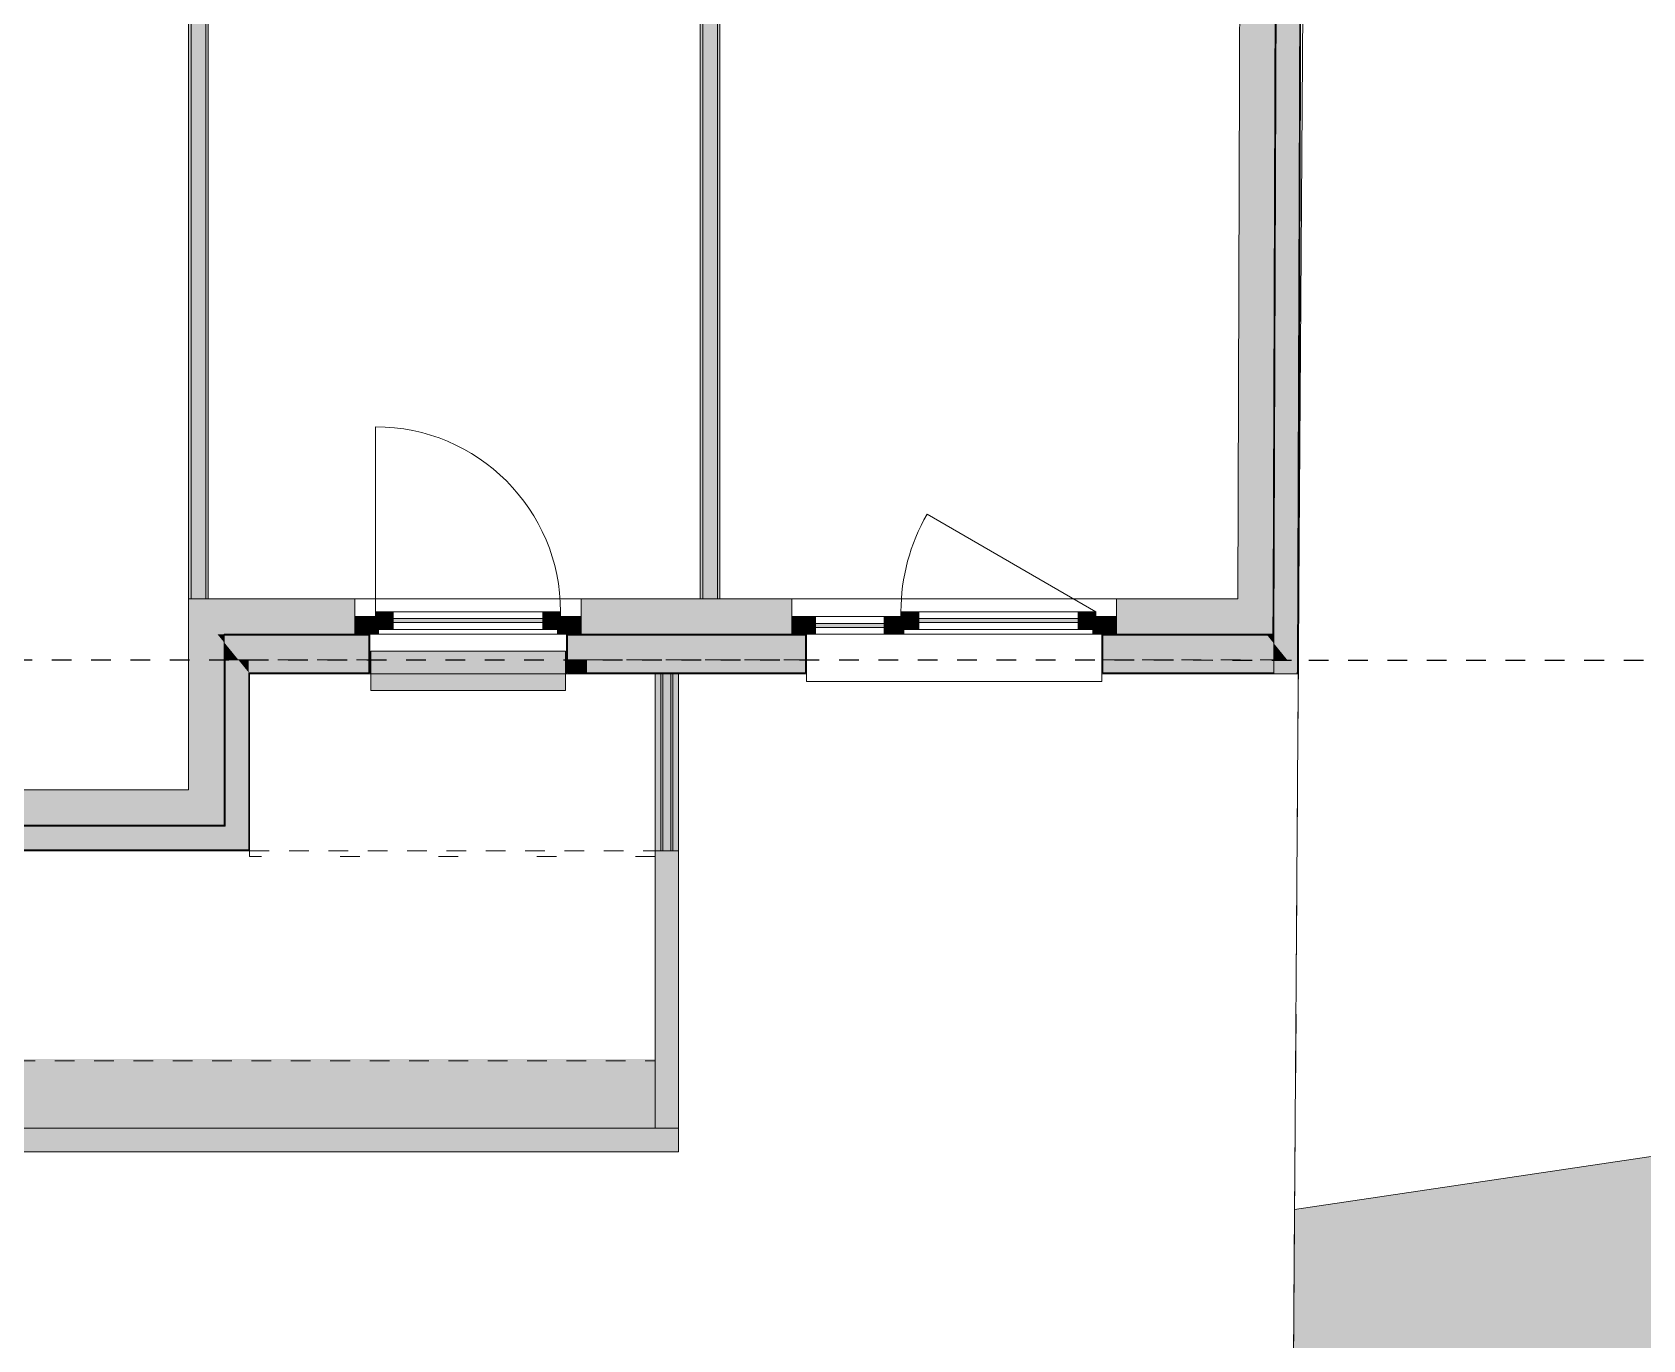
# Model space of a CAD drawing. Header units: metres. Extents: x -3 to 205, y -18 to 45.
# Drawn here: x 179.48 to 187.66, y 21.53 to 28.17 of the extents above; entities that cross this region are included whole.
import ezdxf

# ---------------------------------------------------------------- set-up
doc = ezdxf.new("R2010")
doc.units = ezdxf.units.M
doc.header["$MEASUREMENT"] = 0
doc.set_wipeout_variables(frame=1)
for name, pattern in [('Baufluchtlinie', [0.013, 0.008, -0.005]), ('Punkt 1_1', [0.075, 0.025, -0.05]), ('Strichlinie mittel', [0.003, 0.002, -0.001]), ('UNSICHTBAR', [0.4, 0, -0.4]), ('Wipeout_Contour', [1, 0, -1])]:
    doc.linetypes.add(name, pattern=pattern)
for name, color, linetype in [('110 Wand Aussen', 7, 'Continuous'), ('130 Wand Innen', 7, 'Continuous'), ('140 Brüstung', 7, 'Continuous'), ('725 Nachbarbebauung', 7, 'Continuous'), ('815 Raumbegrenzung', 7, 'Continuous'), ('905 VP Beschriftung Übersicht.Übersicht', 7, 'Continuous'), ('925 Vorentwurf Beschriftung', 7, 'Continuous'), ('Neubau_140 Geländer transparent', 7, 'Continuous'), ('Neubau_840 Baulinien', 7, 'Continuous')]:
    doc.layers.add(name, color=color, linetype=linetype)
doc.linetypes.add('Grenze Grundstück', pattern='A,0,[1,415_260415_PP_VA_1_4 1 St1.Shx,S=0.00031746,R=0,X=0,Y=0],-0.04,0', length=0.04)

# ---------------------------------------------------------------- blocks, each defined once
blk = doc.blocks.new('Wand_5_1', base_point=(182.7642, 22.4833))
at = {"color": 254, "linetype": 'Wipeout_Contour', "lineweight": 0, "ltscale": 552.571674}
blk.add_wipeout([(182.6442, 22.5733), (182.6742, 22.5733), (182.6442, 22.6033)], dxfattribs=at).dxf.layer = '140 Brüstung'
at = {"color": 254, "linetype": 'Wipeout_Contour', "lineweight": 0, "ltscale": 552.806889}
blk.add_wipeout([(182.7342, 22.5133), (182.7342, 22.4833), (182.7642, 22.4833)], dxfattribs=at).dxf.layer = '140 Brüstung'
at = {"color": 254, "linetype": 'Wipeout_Contour', "lineweight": 0, "ltscale": 552.76579}
blk.add_wipeout([(182.7242, 22.5233), (182.7242, 22.5133), (182.7342, 22.5133)], dxfattribs=at).dxf.layer = '140 Brüstung'
at = {"color": 254, "linetype": 'Wipeout_Contour', "lineweight": 0, "ltscale": 552.635118}
blk.add_wipeout([(182.6742, 22.5633), (182.6842, 22.5633), (182.6742, 22.5733)], dxfattribs=at).dxf.layer = '140 Brüstung'
at = {"color": 254, "linetype": 'Wipeout_Contour', "lineweight": 0, "ltscale": 552.683668}
blk.add_wipeout([(182.6842, 22.5233), (182.7242, 22.5233), (182.6842, 22.5633)], dxfattribs=at).dxf.layer = '140 Brüstung'
at = {"color": 254, "linetype": 'Wipeout_Contour', "lineweight": 0, "ltscale": 551.735421}
blk.add_wipeout([(182.6442, 22.6033), (182.6742, 22.5733), (182.6742, 22.6033)], dxfattribs=at).dxf.layer = '140 Brüstung'
at = {"color": 254, "linetype": 'Wipeout_Contour', "lineweight": 0, "ltscale": 551.970014}
blk.add_wipeout([(182.7342, 22.5133), (182.7642, 22.4833), (182.7642, 22.5133)], dxfattribs=at).dxf.layer = '140 Brüstung'
at = {"color": 254, "linetype": 'Wipeout_Contour', "lineweight": 0, "ltscale": 736.56836}
blk.add_wipeout([(182.6742, 22.6033), (182.6742, 24.0133), (182.6442, 24.0133), (182.6442, 22.6033)], dxfattribs=at).dxf.layer = '140 Brüstung'
at = {"color": 254, "linetype": 'Wipeout_Contour', "lineweight": 0, "ltscale": 736.903352}
blk.add_wipeout([(182.7642, 22.5133), (182.7642, 24.0133), (182.7342, 24.0133), (182.7342, 22.5133)], dxfattribs=at).dxf.layer = '140 Brüstung'
at = {"color": 254, "linetype": 'Wipeout_Contour', "lineweight": 0, "ltscale": 551.906758}
blk.add_wipeout([(182.7242, 22.5233), (182.7342, 22.5133), (182.7342, 22.5233)], dxfattribs=at).dxf.layer = '140 Brüstung'
at = {"color": 254, "linetype": 'Wipeout_Contour', "lineweight": 0, "ltscale": 736.82646}
blk.add_wipeout([(182.7342, 22.5233), (182.7342, 24.0133), (182.7242, 24.0133), (182.7242, 22.5233)], dxfattribs=at).dxf.layer = '140 Brüstung'
at = {"color": 254, "linetype": 'Wipeout_Contour', "lineweight": 0, "ltscale": 551.776426}
blk.add_wipeout([(182.6742, 22.5733), (182.6842, 22.5633), (182.6842, 22.5733)], dxfattribs=at).dxf.layer = '140 Brüstung'
at = {"color": 254, "linetype": 'Wipeout_Contour', "lineweight": 0, "ltscale": 736.640347}
blk.add_wipeout([(182.6842, 22.5733), (182.6842, 24.0133), (182.6742, 24.0133), (182.6742, 22.5733)], dxfattribs=at).dxf.layer = '140 Brüstung'
at = {"color": 254, "linetype": 'Wipeout_Contour', "lineweight": 0, "ltscale": 551.858253}
blk.add_wipeout([(182.6842, 22.5633), (182.7242, 22.5233), (182.7242, 22.5633)], dxfattribs=at).dxf.layer = '140 Brüstung'
at = {"layer": '140 Brüstung', "color": 7, "linetype": 'Continuous', "lineweight": 18, "flags": 128}
blk.add_lwpolyline([(182.7642, 22.4833), (182.7342, 22.4833)], dxfattribs=at)
at = {"color": 254, "linetype": 'Wipeout_Contour', "lineweight": 0, "ltscale": 736.737065}
blk.add_wipeout([(182.7242, 22.5633), (182.7242, 24.0133), (182.6842, 24.0133), (182.6842, 22.5633)], dxfattribs=at).dxf.layer = '140 Brüstung'
at = {"layer": '140 Brüstung', "color": 7, "linetype": 'Continuous', "lineweight": 18, "flags": 128}
for points in [[(182.6742, 24.0133), (182.6442, 24.0133)], [(182.6442, 24.0133), (182.6442, 22.6033)], [(182.6842, 24.0133), (182.6742, 24.0133)], [(182.7242, 24.0133), (182.6842, 24.0133)], [(182.7342, 24.0133), (182.7242, 24.0133)], [(182.7642, 24.0133), (182.7342, 24.0133)], [(182.7642, 22.4833), (182.7642, 24.0133)]]:
    blk.add_lwpolyline(points, dxfattribs=at)
blk = doc.blocks.new('Decke_6_1', base_point=(185.8827, 20.413))
at = {"layer": '725 Nachbarbebauung', "linetype": 'Continuous', "lineweight": 0, "true_color": 0x1f1f1f}
blk.add_hatch(color=250, dxfattribs=at).paths.add_polyline_path([(185.8827, 20.413), (185.8278, 8.6553), (192.0701, 9.7905), (204.7568, 11.6763), (204.8501, 25.0068), (185.8946, 22.1891)])
at = {"layer": '725 Nachbarbebauung', "color": 8, "linetype": 'Continuous', "lineweight": 13, "flags": 128}
blk.add_lwpolyline([(185.8827, 20.413), (185.8278, 8.6553), (192.0701, 9.7905), (204.7568, 11.6763), (204.8501, 25.0068), (185.8946, 22.1891)], close=True, dxfattribs=at)
blk = doc.blocks.new('Wand_46_1', base_point=(180.5842, 24.0133))
at = {"layer": '110 Wand Aussen', "linetype": 'Continuous', "lineweight": 0, "true_color": 0x000000}
for points in [[(180.2742, 25.2933), (180.421, 25.1133), (180.4542, 25.1133), (180.4542, 25.2933)], [(180.2742, 25.1133), (180.421, 25.1133), (180.2742, 25.2933)], [(180.2742, 25.1133), (180.2742, 24.3233), (180.4542, 24.3233), (180.4542, 25.0727), (180.421, 25.1133)], [(180.4542, 25.1133), (180.421, 25.1133), (180.4251, 25.1083), (180.4542, 25.1083)], [(180.4542, 25.1083), (180.4251, 25.1083), (180.4542, 25.0727)], [(180.4542, 24.9833), (180.4542, 24.1433), (180.4592, 24.1433), (180.4592, 24.9833)], [(180.4592, 24.9833), (180.4592, 24.9183), (180.5792, 24.9183), (180.5792, 24.9195), (180.5271, 24.9833)], [(180.5792, 24.9833), (180.5271, 24.9833), (180.5792, 24.9195)], [(180.4592, 24.9183), (180.4592, 24.1383), (180.5792, 24.1383), (180.5792, 24.9183)], [(180.5792, 24.9133), (180.5842, 24.9133), (180.5801, 24.9183), (180.5792, 24.9183)], [(180.5792, 24.9133), (180.5792, 24.0183), (180.5842, 24.0183), (180.5842, 24.9133)], [(180.5801, 24.9183), (180.5842, 24.9133), (180.5842, 24.9183)], [(180.2742, 24.1433), (180.4542, 24.1433), (180.2742, 24.3233)], [(180.2742, 24.3233), (180.4542, 24.1433), (180.4542, 24.3233)], [(180.4542, 24.1383), (180.4592, 24.1383), (180.4542, 24.1433)], [(180.4542, 24.1433), (180.4592, 24.1383), (180.4592, 24.1433)], [(180.4592, 24.0183), (180.5792, 24.0183), (180.4592, 24.1383)], [(180.4592, 24.1383), (180.5792, 24.0183), (180.5792, 24.1383)], [(180.5792, 24.0133), (180.5842, 24.0133), (180.5792, 24.0183)], [(180.5792, 24.0183), (180.5842, 24.0133), (180.5842, 24.0183)]]:
    blk.add_hatch(color=18, dxfattribs=at).paths.add_polyline_path(points)
at = {"layer": '110 Wand Aussen', "color": 7, "linetype": 'Continuous', "lineweight": 18}
for p, q in [((180.4542, 25.1133), (180.4542, 25.1083)), ((180.4542, 25.1083), (180.4542, 25.0727)), ((180.4542, 25.0727), (180.4542, 24.9833)), ((180.4542, 24.3233), (180.4542, 24.9833)), ((180.4542, 24.1433), (180.4542, 24.3233)), ((180.2742, 24.1433), (180.4542, 24.1433))]:
    blk.add_line(p, q, dxfattribs=at)
at = {"layer": '110 Wand Aussen', "color": 7, "linetype": 'Baufluchtlinie', "lineweight": 0}
for p, q in [((180.4542, 24.9833), (180.4592, 24.9833)), ((180.4592, 24.9833), (180.5271, 24.9833))]:
    blk.add_line(p, q, dxfattribs=at)
at = {"layer": '110 Wand Aussen', "color": 7, "linetype": 'Continuous', "lineweight": 13}
for p, q in [((180.4592, 24.1433), (180.4592, 24.9833)), ((180.5792, 24.9183), (180.5801, 24.9183)), ((180.5792, 24.1383), (180.5792, 24.9183)), ((180.5842, 24.9183), (180.5801, 24.9183)), ((180.4542, 24.1383), (180.4592, 24.1383)), ((180.4592, 24.1383), (180.4592, 24.1433)), ((180.5792, 24.0183), (180.5792, 24.1383)), ((180.4592, 24.0183), (180.5792, 24.0183))]:
    blk.add_line(p, q, dxfattribs=at)
at = {"layer": '110 Wand Aussen', "color": 7, "linetype": 'Continuous', "lineweight": 18, "flags": 128}
for points in [[(180.2742, 25.2933), (180.4542, 25.2933)], [(180.2742, 25.2933), (180.2742, 24.3233)]]:
    blk.add_lwpolyline(points, dxfattribs=at)
at = {"layer": '110 Wand Aussen', "color": 7, "linetype": 'Continuous', "lineweight": 13, "flags": 128}
for points in [[(180.5842, 24.0133), (180.5842, 24.9133)], [(180.5842, 24.0133), (180.5792, 24.0133)]]:
    blk.add_lwpolyline(points, dxfattribs=at)
blk = doc.blocks.new('1-Flügelfenster 27[11]_1', base_point=(166.9792, 39.9833))
at = {"layer": '110 Wand Aussen', "linetype": 'Continuous', "lineweight": 0, "true_color": 0xffffff}
for points in [[(181.3142, 25.1383), (181.3142, 25.2283), (181.2242, 25.2283), (181.2242, 25.1383)], [(182.1642, 25.1383), (182.1642, 25.2283), (182.0742, 25.2283), (182.0742, 25.1383)], [(181.1392, 25.1133), (181.2392, 25.1133), (181.2392, 25.1383), (181.2242, 25.1383), (181.2242, 25.2033), (181.1392, 25.2033)], [(182.0742, 25.1933), (181.3142, 25.1933), (181.3142, 25.1733), (182.0742, 25.1733)], [(182.2492, 25.2033), (182.1642, 25.2033), (182.1642, 25.1383), (182.1492, 25.1383), (182.1492, 25.1133), (182.2492, 25.1133)]]:
    blk.add_hatch(color=7, dxfattribs=at).paths.add_polyline_path(points)
at = {"layer": '110 Wand Aussen', "linetype": 'Continuous', "lineweight": 0, "true_color": 0x000000}
for points in [[(181.1392, 25.1133), (181.1392, 25.2033), (181.1192, 25.2033), (181.1192, 25.1133)], [(182.2492, 25.2033), (182.2492, 25.1133), (182.2692, 25.1133), (182.2692, 25.2033)]]:
    blk.add_hatch(color=18, dxfattribs=at).paths.add_polyline_path(points)
at = {"layer": '110 Wand Aussen', "color": 8, "linetype": 'Continuous', "lineweight": 0}
blk.add_line((181.2242, 25.2283), (181.2242, 26.1683), dxfattribs=at)
at = {"layer": '110 Wand Aussen', "color": 7, "linetype": 'Continuous', "lineweight": 13}
for p, q in [((182.2692, 25.2933), (181.1192, 25.2933)), ((181.3142, 25.2283), (181.2242, 25.2283)), ((181.2242, 25.2283), (181.2242, 25.1383)), ((182.0742, 25.2283), (181.3142, 25.2283)), ((181.3142, 25.1383), (181.3142, 25.2283)), ((182.1642, 25.2283), (182.0742, 25.2283)), ((182.0742, 25.2283), (182.0742, 25.1383)), ((182.1642, 25.1383), (182.1642, 25.2283)), ((181.2242, 25.2033), (181.1392, 25.2033)), ((181.1392, 25.2033), (181.1392, 25.1133)), ((181.2242, 25.1383), (181.2242, 25.2033)), ((181.2392, 25.1383), (181.2242, 25.1383)), ((181.2242, 25.1383), (181.3142, 25.1383)), ((181.2392, 25.1133), (181.2392, 25.1383)), ((182.0742, 25.1933), (181.3142, 25.1933)), ((181.3142, 25.1733), (182.0742, 25.1733)), ((181.3142, 25.1383), (182.0742, 25.1383)), ((182.0742, 25.1383), (182.1642, 25.1383)), ((182.1642, 25.1383), (182.1492, 25.1383)), ((182.1492, 25.1383), (182.1492, 25.1133)), ((182.2492, 25.2033), (182.1642, 25.2033)), ((182.1642, 25.2033), (182.1642, 25.1383)), ((182.2492, 25.1133), (182.2492, 25.2033)), ((181.1892, 25.1133), (181.1192, 25.1133)), ((181.1892, 25.1133), (181.1192, 25.1133)), ((181.1392, 25.1133), (181.2392, 25.1133)), ((181.1892, 25.1133), (181.1942, 25.1133)), ((181.1892, 25.1133), (181.1942, 25.1133)), ((181.1942, 25.1083), (181.1942, 25.1133)), ((181.1942, 24.9833), (181.1942, 25.1083)), ((181.2392, 25.1133), (182.1492, 25.1133)), ((182.1492, 25.1133), (182.2492, 25.1133)), ((182.1992, 25.1133), (182.1942, 25.1133)), ((182.1992, 25.1133), (182.1942, 25.1133)), ((182.1942, 25.1083), (182.1942, 25.1133)), ((182.1942, 24.9833), (182.1942, 25.1083)), ((181.1942, 24.9183), (181.1942, 24.9833)), ((182.1942, 24.9183), (182.1942, 24.9833)), ((181.1942, 24.9133), (181.1942, 24.9183)), ((182.1942, 24.9133), (181.1942, 24.9133)), ((182.1942, 24.9133), (182.1942, 24.9183))]:
    blk.add_line(p, q, dxfattribs=at)
at = {"layer": '110 Wand Aussen', "color": 7, "linetype": 'Continuous', "lineweight": 18}
for p, q in [((181.1192, 25.2033), (181.1192, 25.2933)), ((182.2692, 25.2033), (182.2692, 25.2933)), ((181.1192, 25.1133), (181.1192, 25.2033)), ((181.1192, 25.1133), (181.1192, 25.2033)), ((182.2692, 25.1133), (182.2692, 25.2033)), ((182.2692, 25.1133), (182.2692, 25.2033)), ((182.2692, 25.1133), (182.1992, 25.1133)), ((182.2692, 25.1133), (182.1992, 25.1133))]:
    blk.add_line(p, q, dxfattribs=at)
at = {"layer": '110 Wand Aussen', "color": 7, "linetype": 'Continuous', "lineweight": 13, "flags": 128}
for points in [[(181.1392, 25.1133), (181.1192, 25.1133), (181.1192, 25.2033), (181.1392, 25.2033)], [(182.2492, 25.2033), (182.2692, 25.2033), (182.2692, 25.1133), (182.2492, 25.1133)]]:
    blk.add_lwpolyline(points, close=True, dxfattribs=at)
at = {"layer": '110 Wand Aussen', "color": 8, "linetype": 'Continuous', "lineweight": 0}
blk.add_arc((181.2242, 25.2283), 0.94, 0, 90, dxfattribs=at)
at = {"layer": '110 Wand Aussen', "color": 7, "linetype": 'Continuous', "lineweight": 13}
for p in [(181.1192, 25.2933), (182.2692, 25.2933), (181.1942, 24.9133), (182.1942, 24.9133)]:
    blk.add_point(p, dxfattribs=at)
blk = doc.blocks.new('Wand_48_1', base_point=(180.5842, 24.9833))
at = {"layer": '110 Wand Aussen', "linetype": 'Continuous', "lineweight": 0, "true_color": 0x000000}
for points in [[(180.4542, 25.2933), (180.4542, 25.1133), (181.1192, 25.1133), (181.1192, 25.2033), (181.1192, 25.2933)], [(182.2992, 25.2933), (182.2692, 25.2933), (182.2692, 25.2033), (182.2692, 25.1133), (182.2992, 25.1133)], [(180.4542, 25.1083), (181.1892, 25.1083), (181.1892, 25.1133), (180.4542, 25.1133)], [(180.4542, 25.1083), (180.4542, 25.0727), (180.5271, 24.9833), (181.1892, 24.9833), (181.1892, 25.1083)], [(180.4592, 24.9833), (180.4592, 25.0666), (180.4542, 25.0727), (180.4542, 24.9833)], [(180.5271, 24.9833), (180.4592, 25.0666), (180.4592, 24.9833)], [(181.1892, 24.9133), (181.1942, 24.9133), (181.1942, 25.1133), (181.1892, 25.1133)], [(182.1992, 24.9133), (182.1992, 25.1133), (182.1942, 25.1133), (182.1942, 24.9133)], [(182.2992, 25.1133), (182.1992, 25.1133), (182.1992, 25.1083), (182.2992, 25.1083)], [(182.2992, 25.1083), (182.1992, 25.1083), (182.1992, 24.9833), (182.2992, 24.9833)], [(180.5792, 24.9833), (180.5792, 24.9195), (180.5801, 24.9183), (181.1892, 24.9183), (181.1892, 24.9833)], [(182.2992, 24.9833), (182.1992, 24.9833), (182.1992, 24.9183), (182.2992, 24.9183)], [(180.5801, 24.9183), (180.5792, 24.9195), (180.5792, 24.9183)], [(180.5842, 24.9183), (180.5842, 24.9133), (181.1892, 24.9133), (181.1892, 24.9183)], [(182.1992, 24.9133), (182.2992, 24.9133), (182.2992, 24.9183), (182.1992, 24.9183)]]:
    blk.add_hatch(color=18, dxfattribs=at).paths.add_polyline_path(points)
at = {"layer": '110 Wand Aussen', "color": 7, "linetype": 'Continuous', "lineweight": 18}
for p, q in [((181.1192, 25.2033), (181.1192, 25.2933)), ((182.2692, 25.2033), (182.2692, 25.2933)), ((181.1192, 25.1133), (181.1192, 25.2033)), ((182.2692, 25.1133), (182.2692, 25.2033)), ((180.4542, 25.1133), (180.4542, 25.1083)), ((180.4542, 25.1133), (181.1192, 25.1133)), ((180.4542, 25.1083), (180.4542, 25.0727)), ((180.4542, 25.0727), (180.4542, 24.9833)), ((182.2692, 25.1133), (182.1992, 25.1133)), ((182.2692, 25.1133), (182.2992, 25.1133))]:
    blk.add_line(p, q, dxfattribs=at)
at = {"layer": '110 Wand Aussen', "color": 7, "linetype": 'Continuous', "lineweight": 13}
for p, q in [((180.4542, 25.1083), (181.1892, 25.1083)), ((181.1892, 25.1133), (181.1192, 25.1133)), ((181.1892, 25.1133), (181.1942, 25.1133)), ((181.1892, 24.9183), (181.1892, 25.1133)), ((181.1942, 25.1083), (181.1942, 25.1133)), ((181.1942, 24.9833), (181.1942, 25.1083)), ((182.1942, 25.1083), (182.1942, 25.1133)), ((182.1992, 25.1133), (182.1942, 25.1133)), ((182.1942, 24.9833), (182.1942, 25.1083)), ((182.1992, 24.9183), (182.1992, 25.1133)), ((182.1992, 25.1083), (182.2992, 25.1083)), ((181.1942, 24.9183), (181.1942, 24.9833)), ((182.1942, 24.9183), (182.1942, 24.9833)), ((180.5792, 24.9183), (180.5801, 24.9183)), ((180.5842, 24.9183), (180.5801, 24.9183)), ((180.5842, 24.9183), (181.1892, 24.9183)), ((181.1892, 24.9133), (181.1942, 24.9133)), ((181.1942, 24.9133), (181.1942, 24.9183)), ((182.1942, 24.9133), (182.1942, 24.9183)), ((182.1992, 24.9133), (182.1942, 24.9133)), ((182.1992, 24.9183), (182.2992, 24.9183))]:
    blk.add_line(p, q, dxfattribs=at)
at = {"layer": '110 Wand Aussen', "color": 7, "linetype": 'Baufluchtlinie', "lineweight": 0}
for p, q in [((180.4542, 24.9833), (180.4592, 24.9833)), ((180.4592, 24.9833), (180.5271, 24.9833)), ((180.5271, 24.9833), (181.1892, 24.9833)), ((182.1992, 24.9833), (182.2992, 24.9833))]:
    blk.add_line(p, q, dxfattribs=at)
at = {"layer": '110 Wand Aussen', "color": 7, "linetype": 'Continuous', "lineweight": 18, "flags": 128}
for points in [[(181.1192, 25.2933), (180.4542, 25.2933)], [(182.2992, 25.2933), (182.2692, 25.2933)]]:
    blk.add_lwpolyline(points, dxfattribs=at)
at = {"layer": '110 Wand Aussen', "color": 7, "linetype": 'Continuous', "lineweight": 13, "flags": 128}
for points in [[(180.5842, 24.9133), (181.1892, 24.9133)], [(182.1992, 24.9133), (182.2992, 24.9133)]]:
    blk.add_lwpolyline(points, dxfattribs=at)
at = {"layer": '110 Wand Aussen', "color": 7, "linetype": 'Continuous', "lineweight": 13}
blk.add_blockref('1-Flügelfenster 27[11]_1', (166.9792, 39.9833), dxfattribs=at)
blk = doc.blocks.new('Wand_50_1', base_point=(172.3542, 24.0133))
at = {"layer": '110 Wand Aussen', "linetype": 'Continuous', "lineweight": 0, "true_color": 0x000000}
for points in [[(180.2742, 24.3233), (179.2192, 24.3233), (179.2192, 24.2333), (179.2192, 24.1433), (180.2742, 24.1433)], [(179.1492, 24.1383), (180.4542, 24.1383), (180.4542, 24.1433), (179.1492, 24.1433)], [(180.4592, 24.1383), (179.1492, 24.1383), (179.1492, 24.0183), (180.4592, 24.0183)], [(179.1492, 24.0133), (180.5792, 24.0133), (180.5792, 24.0183), (179.1492, 24.0183)]]:
    blk.add_hatch(color=18, dxfattribs=at).paths.add_polyline_path(points)
at = {"layer": '110 Wand Aussen', "color": 7, "linetype": 'Continuous', "lineweight": 13}
for p, q in [((179.1492, 24.1383), (180.4542, 24.1383)), ((180.4542, 24.1383), (180.4592, 24.1383)), ((179.1492, 24.0183), (180.4592, 24.0183)), ((180.4592, 24.0183), (180.5792, 24.0183))]:
    blk.add_line(p, q, dxfattribs=at)
at = {"layer": '110 Wand Aussen', "color": 7, "linetype": 'Continuous', "lineweight": 18}
for p, q in [((179.2192, 24.1433), (180.2742, 24.1433)), ((180.2742, 24.1433), (180.4542, 24.1433))]:
    blk.add_line(p, q, dxfattribs=at)
at = {"layer": '110 Wand Aussen', "color": 7, "linetype": 'Continuous', "lineweight": 18, "flags": 128}
blk.add_lwpolyline([(180.2742, 24.3233), (179.2192, 24.3233)], dxfattribs=at)
at = {"layer": '110 Wand Aussen', "color": 7, "linetype": 'Continuous', "lineweight": 13, "flags": 128}
blk.add_lwpolyline([(179.1492, 24.0133), (180.5792, 24.0133)], dxfattribs=at)
blk = doc.blocks.new('Wand_61_1', base_point=(182.8742, 32.7583))
at = {"layer": '130 Wand Innen', "linetype": 'Continuous', "lineweight": 0, "true_color": 0x000000}
for points in [[(182.8742, 25.2933), (182.8867, 25.2933), (182.8867, 29.6676), (182.8742, 29.6676)], [(182.8867, 25.2933), (182.9617, 25.2933), (182.9617, 29.6676), (182.8867, 29.6676)], [(182.9617, 29.6676), (182.9617, 25.2933), (182.9742, 25.2933), (182.9742, 29.6676)]]:
    blk.add_hatch(color=18, dxfattribs=at).paths.add_polyline_path(points)
at = {"layer": '130 Wand Innen', "color": 7, "linetype": 'Continuous', "lineweight": 18}
for p, q in [((182.8867, 29.6676), (182.8867, 25.2933)), ((182.9617, 25.2933), (182.9617, 29.6676))]:
    blk.add_line(p, q, dxfattribs=at)
at = {"layer": '130 Wand Innen', "color": 7, "linetype": 'Continuous', "lineweight": 18, "flags": 128}
for points in [[(182.9742, 25.2933), (182.9742, 29.6676)], [(182.8742, 29.3583), (182.8742, 25.2933)], [(182.8742, 25.2933), (182.8867, 25.2933)], [(182.8867, 25.2933), (182.9617, 25.2933)], [(182.9617, 25.2933), (182.9742, 25.2933)]]:
    blk.add_lwpolyline(points, dxfattribs=at)
blk = doc.blocks.new('Wand_138_1', base_point=(182.7642, 24.0133))
at = {"layer": '140 Brüstung', "linetype": 'Continuous', "lineweight": 0, "true_color": 0x000000}
for points in [[(182.6442, 24.9133), (182.6442, 24.0133), (182.6742, 24.0133), (182.6742, 24.9133)], [(182.7242, 24.0133), (182.7242, 24.9133), (182.6842, 24.9133), (182.6842, 24.0133)], [(182.7642, 24.0133), (182.7642, 24.9133), (182.7342, 24.9133), (182.7342, 24.0133)]]:
    blk.add_hatch(color=18, dxfattribs=at).paths.add_polyline_path(points)
at = {"layer": '140 Brüstung', "linetype": 'Continuous', "lineweight": 0, "true_color": 0xffffff}
for points in [[(182.6742, 24.9133), (182.6742, 24.0133), (182.6842, 24.0133), (182.6842, 24.9133)], [(182.7342, 24.0133), (182.7342, 24.9133), (182.7242, 24.9133), (182.7242, 24.0133)]]:
    blk.add_hatch(color=7, dxfattribs=at).paths.add_polyline_path(points)
at = {"layer": '140 Brüstung', "color": 7, "linetype": 'Continuous', "lineweight": 18}
for p, q in [((182.6742, 24.9133), (182.6742, 24.0133)), ((182.6842, 24.9133), (182.6842, 24.0133)), ((182.7242, 24.0133), (182.7242, 24.9133)), ((182.7342, 24.0133), (182.7342, 24.9133))]:
    blk.add_line(p, q, dxfattribs=at)
at = {"layer": '140 Brüstung', "color": 7, "linetype": 'Continuous', "lineweight": 18, "flags": 128}
for points in [[(182.7642, 24.9133), (182.6442, 24.9133)], [(182.6442, 24.9133), (182.6442, 24.0133)], [(182.7642, 24.0133), (182.7642, 24.9133)], [(182.6442, 24.0133), (182.7642, 24.0133)]]:
    blk.add_lwpolyline(points, dxfattribs=at)
blk = doc.blocks.new('Wand_162_1', base_point=(180.3742, 29.4583))
at = {"layer": '130 Wand Innen', "linetype": 'Continuous', "lineweight": 0, "true_color": 0x000000}
for points in [[(180.2742, 25.2933), (180.2867, 25.2933), (180.2867, 29.4458), (180.2742, 29.4458)], [(180.2867, 29.3708), (180.2867, 25.2933), (180.3617, 25.2933), (180.3617, 28.4333), (180.3592, 28.4333), (180.3592, 29.3708)], [(180.3742, 28.4333), (180.3617, 28.4333), (180.3617, 25.2933), (180.3742, 25.2933)]]:
    blk.add_hatch(color=18, dxfattribs=at).paths.add_polyline_path(points)
at = {"layer": '130 Wand Innen', "color": 7, "linetype": 'Continuous', "lineweight": 18}
for p, q in [((180.2867, 29.4458), (180.2867, 29.3708)), ((180.2867, 29.3708), (180.2867, 25.2933)), ((180.3617, 25.2933), (180.3617, 28.4333))]:
    blk.add_line(p, q, dxfattribs=at)
at = {"layer": '130 Wand Innen', "color": 7, "linetype": 'Continuous', "lineweight": 18, "flags": 128}
for points in [[(180.2742, 29.4458), (180.2742, 25.2933)], [(180.3742, 25.2933), (180.3742, 28.4333)], [(180.2867, 25.2933), (180.2742, 25.2933)], [(180.3617, 25.2933), (180.2867, 25.2933)], [(180.3742, 25.2933), (180.3617, 25.2933)]]:
    blk.add_lwpolyline(points, dxfattribs=at)
blk = doc.blocks.new('Kombi-Fenster 1-Fl 27[16]_1', base_point=(166.9792, 39.9833))
at = {"layer": '110 Wand Aussen', "linetype": 'Continuous', "lineweight": 0, "true_color": 0xffffff}
for points in [[(183.9842, 25.1383), (183.9842, 25.2283), (183.8942, 25.2283), (183.8942, 25.1383)], [(184.8842, 25.1383), (184.8842, 25.2283), (184.7942, 25.2283), (184.7942, 25.1383)], [(183.3592, 25.1133), (183.4592, 25.1133), (183.4592, 25.2033), (183.3592, 25.2033)], [(183.4592, 25.1683), (183.4592, 25.1483), (183.8092, 25.1483), (183.8092, 25.1683)], [(183.8592, 25.2033), (183.8092, 25.2033), (183.8092, 25.1133), (183.8592, 25.1133)], [(183.8592, 25.1133), (183.9092, 25.1133), (183.9092, 25.1383), (183.8942, 25.1383), (183.8942, 25.2033), (183.8592, 25.2033)], [(184.7942, 25.1933), (183.9842, 25.1933), (183.9842, 25.1733), (184.7942, 25.1733)], [(184.9692, 25.2033), (184.8842, 25.2033), (184.8842, 25.1383), (184.8692, 25.1383), (184.8692, 25.1133), (184.9692, 25.1133)]]:
    blk.add_hatch(color=7, dxfattribs=at).paths.add_polyline_path(points)
at = {"layer": '110 Wand Aussen', "linetype": 'Continuous', "lineweight": 0, "true_color": 0x000000}
for points in [[(183.3592, 25.1133), (183.3592, 25.2033), (183.3392, 25.2033), (183.3392, 25.1133)], [(184.9692, 25.2033), (184.9692, 25.1133), (184.9892, 25.1133), (184.9892, 25.2033)]]:
    blk.add_hatch(color=18, dxfattribs=at).paths.add_polyline_path(points)
at = {"layer": '110 Wand Aussen', "color": 8, "linetype": 'Baufluchtlinie', "lineweight": 0, "ltscale": 200}
blk.add_line((184.8842, 25.2283), (184.0268, 25.7233), dxfattribs=at)
at = {"layer": '110 Wand Aussen', "color": 7, "linetype": 'Continuous', "lineweight": 13}
for p, q in [((184.9892, 25.2933), (183.3392, 25.2933)), ((183.9842, 25.2283), (183.8942, 25.2283)), ((183.8942, 25.2283), (183.8942, 25.1383)), ((184.7942, 25.2283), (183.9842, 25.2283)), ((183.9842, 25.1383), (183.9842, 25.2283)), ((184.8842, 25.2283), (184.7942, 25.2283)), ((184.7942, 25.2283), (184.7942, 25.1383)), ((184.8842, 25.1383), (184.8842, 25.2283)), ((183.4592, 25.2033), (183.3592, 25.2033)), ((183.3592, 25.2033), (183.3592, 25.1133)), ((183.8092, 25.2033), (183.4592, 25.2033)), ((183.4592, 25.1133), (183.4592, 25.2033)), ((183.8092, 25.1683), (183.4592, 25.1683)), ((183.4592, 25.1483), (183.8092, 25.1483)), ((183.8592, 25.2033), (183.8092, 25.2033)), ((183.8092, 25.2033), (183.8092, 25.1133)), ((183.8942, 25.2033), (183.8592, 25.2033)), ((183.8942, 25.1383), (183.8942, 25.2033)), ((183.9092, 25.1383), (183.8942, 25.1383)), ((183.8942, 25.1383), (183.9842, 25.1383)), ((183.9092, 25.1133), (183.9092, 25.1383)), ((184.7942, 25.1933), (183.9842, 25.1933)), ((183.9842, 25.1733), (184.7942, 25.1733)), ((183.9842, 25.1383), (184.7942, 25.1383)), ((184.7942, 25.1383), (184.8842, 25.1383)), ((184.8842, 25.1383), (184.8692, 25.1383)), ((184.8692, 25.1383), (184.8692, 25.1133)), ((184.9692, 25.2033), (184.8842, 25.2033)), ((184.8842, 25.2033), (184.8842, 25.1383)), ((184.9692, 25.1133), (184.9692, 25.2033)), ((183.4092, 25.1133), (183.3392, 25.1133)), ((183.4092, 25.1133), (183.3392, 25.1133)), ((183.3592, 25.1133), (183.4592, 25.1133)), ((183.4092, 25.1133), (183.4142, 25.1133)), ((183.4092, 25.1133), (183.4142, 25.1133)), ((183.4142, 25.1083), (183.4142, 25.1133)), ((183.4142, 24.9833), (183.4142, 25.1083)), ((183.4592, 25.1133), (183.8092, 25.1133)), ((183.8092, 25.1133), (183.8592, 25.1133)), ((183.8592, 25.1133), (183.9092, 25.1133)), ((183.9092, 25.1133), (184.8692, 25.1133)), ((184.8692, 25.1133), (184.9692, 25.1133)), ((184.9192, 25.1133), (184.9142, 25.1133)), ((184.9192, 25.1133), (184.9142, 25.1133)), ((184.9142, 25.1083), (184.9142, 25.1133)), ((184.9142, 24.9833), (184.9142, 25.1083)), ((183.4142, 24.9183), (183.4142, 24.9833)), ((184.9142, 24.9183), (184.9142, 24.9833)), ((183.4142, 24.9133), (183.4142, 24.9183)), ((183.4142, 24.8733), (183.4142, 24.9133)), ((184.9142, 24.9133), (184.9142, 24.9183)), ((184.9142, 24.9133), (184.9142, 24.8733)), ((184.9142, 24.8733), (183.4142, 24.8733))]:
    blk.add_line(p, q, dxfattribs=at)
at = {"layer": '110 Wand Aussen', "color": 7, "linetype": 'Continuous', "lineweight": 18}
for p, q in [((183.3392, 25.2033), (183.3392, 25.2933)), ((184.9892, 25.2033), (184.9892, 25.2933)), ((183.3392, 25.1133), (183.3392, 25.2033)), ((183.3392, 25.1133), (183.3392, 25.2033)), ((184.9892, 25.1133), (184.9892, 25.2033)), ((184.9892, 25.1133), (184.9892, 25.2033)), ((184.9892, 25.1133), (184.9192, 25.1133)), ((184.9892, 25.1133), (184.9192, 25.1133))]:
    blk.add_line(p, q, dxfattribs=at)
at = {"layer": '110 Wand Aussen', "color": 7, "linetype": 'Continuous', "lineweight": 13, "flags": 128}
for points in [[(183.3592, 25.1133), (183.3392, 25.1133), (183.3392, 25.2033), (183.3592, 25.2033)], [(184.9692, 25.2033), (184.9892, 25.2033), (184.9892, 25.1133), (184.9692, 25.1133)]]:
    blk.add_lwpolyline(points, close=True, dxfattribs=at)
at = {"layer": '110 Wand Aussen', "color": 8, "linetype": 'Baufluchtlinie', "lineweight": 0, "ltscale": 200}
blk.add_arc((184.8842, 25.2283), 0.99, 150, 180, dxfattribs=at)
at = {"layer": '110 Wand Aussen', "color": 7, "linetype": 'Continuous', "lineweight": 13}
for p in [(183.3392, 25.2933), (184.9892, 25.2933)]:
    blk.add_point(p, dxfattribs=at)
blk = doc.blocks.new('Wand_170_1', base_point=(182.2992, 24.9833))
at = {"layer": '110 Wand Aussen', "linetype": 'Continuous', "lineweight": 0, "true_color": 0x000000}
for points in [[(182.2992, 25.2933), (182.2992, 25.1133), (183.3392, 25.1133), (183.3392, 25.2033), (183.3392, 25.2933)], [(185.6053, 25.2933), (184.9892, 25.2933), (184.9892, 25.2033), (184.9892, 25.1133), (185.6047, 25.1133)], [(185.6053, 25.2933), (185.6047, 25.1133), (185.7515, 25.1133)], [(185.6053, 25.2933), (185.7515, 25.1133), (185.7847, 25.1133), (185.7853, 25.2933)], [(182.2992, 25.1083), (183.4092, 25.1083), (183.4092, 25.1133), (182.2992, 25.1133)], [(182.2992, 25.1083), (182.2992, 24.9833), (183.4092, 24.9833), (183.4092, 25.1083)], [(183.4092, 24.9133), (183.4142, 24.9133), (183.4142, 25.1133), (183.4092, 25.1133)], [(184.9192, 24.9133), (184.9192, 25.1133), (184.9142, 25.1133), (184.9142, 24.9133)], [(185.7515, 25.1133), (184.9192, 25.1133), (184.9192, 25.1083), (185.7556, 25.1083)], [(184.9192, 24.9833), (185.7886, 24.9833), (185.7889, 25.0673), (185.7556, 25.1083), (184.9192, 25.1083)], [(185.7515, 25.1133), (185.7556, 25.1083), (185.7846, 25.1083), (185.7847, 25.1133)], [(185.7556, 25.1083), (185.7845, 25.0727), (185.7846, 25.1083)], [(185.7846, 25.1083), (185.7845, 25.0727), (185.7895, 25.0666), (185.7896, 25.1083)], [(185.7847, 25.1133), (185.7846, 25.1083), (185.7896, 25.1083), (185.7897, 25.1133)], [(182.2992, 24.9833), (182.2992, 24.9183), (183.4092, 24.9183), (183.4092, 24.9833)], [(185.7886, 24.9833), (184.9192, 24.9833), (184.9192, 24.9183), (185.7884, 24.9183)], [(182.2992, 24.9183), (182.2992, 24.9133), (183.4092, 24.9133), (183.4092, 24.9183)], [(184.9192, 24.9133), (185.7884, 24.9133), (185.7884, 24.9183), (184.9192, 24.9183)], [(185.913, 24.9133), (185.914, 24.9133), (185.913, 24.9146)]]:
    blk.add_hatch(color=18, dxfattribs=at).paths.add_polyline_path(points)
at = {"layer": '110 Wand Aussen', "color": 7, "linetype": 'Continuous', "lineweight": 18}
for p, q in [((183.3392, 25.2033), (183.3392, 25.2933)), ((184.9892, 25.2033), (184.9892, 25.2933)), ((185.7847, 25.1133), (185.7853, 25.2933)), ((183.3392, 25.1133), (183.3392, 25.2033)), ((184.9892, 25.1133), (184.9892, 25.2033)), ((182.2992, 25.1133), (183.3392, 25.1133)), ((184.9892, 25.1133), (184.9192, 25.1133)), ((184.9892, 25.1133), (185.6047, 25.1133)), ((185.6047, 25.1133), (185.7515, 25.1133)), ((185.7515, 25.1133), (185.7847, 25.1133))]:
    blk.add_line(p, q, dxfattribs=at)
at = {"layer": '110 Wand Aussen', "color": 7, "linetype": 'Continuous', "lineweight": 13}
for p, q in [((182.2992, 25.1083), (183.4092, 25.1083)), ((183.4092, 25.1133), (183.3392, 25.1133)), ((183.4092, 25.1133), (183.4142, 25.1133)), ((183.4092, 24.9183), (183.4092, 25.1133)), ((183.4142, 25.1083), (183.4142, 25.1133)), ((183.4142, 24.9833), (183.4142, 25.1083)), ((184.9142, 25.1083), (184.9142, 25.1133)), ((184.9192, 25.1133), (184.9142, 25.1133)), ((184.9142, 24.9833), (184.9142, 25.1083)), ((184.9192, 24.9183), (184.9192, 25.1133)), ((184.9192, 25.1083), (185.7556, 25.1083)), ((185.7556, 25.1083), (185.7846, 25.1083)), ((185.7846, 25.1083), (185.7896, 25.1083)), ((185.7889, 25.0673), (185.7886, 24.9833)), ((185.7895, 25.0666), (185.7896, 25.1083)), ((185.7896, 25.1083), (185.7897, 25.1133)), ((183.4142, 24.9183), (183.4142, 24.9833)), ((184.9142, 24.9183), (184.9142, 24.9833)), ((185.7886, 24.9833), (185.7884, 24.9183)), ((182.2992, 24.9183), (183.4092, 24.9183)), ((183.4092, 24.9133), (183.4142, 24.9133)), ((183.4142, 24.9133), (183.4142, 24.9183)), ((184.9142, 24.9133), (184.9142, 24.9183)), ((184.9192, 24.9133), (184.9142, 24.9133)), ((184.9192, 24.9183), (185.7884, 24.9183)), ((185.7884, 24.9183), (185.7884, 24.9133))]:
    blk.add_line(p, q, dxfattribs=at)
at = {"layer": '110 Wand Aussen', "color": 7, "linetype": 'Baufluchtlinie', "lineweight": 0}
for p, q in [((182.2992, 24.9833), (183.4092, 24.9833)), ((184.9192, 24.9833), (185.7886, 24.9833))]:
    blk.add_line(p, q, dxfattribs=at)
at = {"layer": '110 Wand Aussen', "color": 7, "linetype": 'Continuous', "lineweight": 18, "flags": 128}
for points in [[(183.3392, 25.2933), (182.2992, 25.2933)], [(185.6053, 25.2933), (184.9892, 25.2933)]]:
    blk.add_lwpolyline(points, dxfattribs=at)
at = {"layer": '110 Wand Aussen', "color": 7, "linetype": 'Continuous', "lineweight": 13, "flags": 128}
for points in [[(182.2992, 24.9133), (183.4092, 24.9133)], [(184.9192, 24.9133), (185.789, 24.9133)]]:
    blk.add_lwpolyline(points, dxfattribs=at)
at = {"layer": '110 Wand Aussen', "color": 7, "linetype": 'Continuous', "lineweight": 13}
blk.add_blockref('Kombi-Fenster 1-Fl 27[16]_1', (166.9792, 39.9833), dxfattribs=at)
blk = doc.blocks.new('Wand_207_1', base_point=(185.9549, 37.1833))
at = {"layer": '110 Wand Aussen', "linetype": 'Continuous', "lineweight": 0, "true_color": 0x000000}
for points in [[(185.7853, 25.2933), (185.8249, 37.1838), (185.6449, 37.1844), (185.6053, 25.2933)], [(185.7897, 25.1133), (185.8299, 37.1837), (185.8249, 37.1838), (185.7847, 25.1133)], [(185.909, 24.9195), (185.9499, 37.1833), (185.8299, 37.1837), (185.7895, 25.0666)], [(185.914, 24.9133), (185.9549, 37.1833), (185.9499, 37.1833), (185.909, 24.9195)], [(185.7886, 24.9833), (185.8571, 24.9833), (185.7889, 25.0673)], [(185.908, 24.9207), (185.8571, 24.9833), (185.7886, 24.9833), (185.7884, 24.9183), (185.908, 24.9183)], [(185.908, 24.9183), (185.7884, 24.9183), (185.7884, 24.9133), (185.908, 24.9133)], [(185.908, 24.9183), (185.9099, 24.9183), (185.908, 24.9207)], [(185.913, 24.9146), (185.9099, 24.9183), (185.908, 24.9183), (185.908, 24.9133), (185.913, 24.9133)]]:
    blk.add_hatch(color=18, dxfattribs=at).paths.add_polyline_path(points)
at = {"layer": '110 Wand Aussen', "color": 7, "linetype": 'Continuous', "lineweight": 18}
for p, q in [((185.7853, 25.2933), (185.8249, 37.1838)), ((185.7847, 25.1133), (185.7853, 25.2933))]:
    blk.add_line(p, q, dxfattribs=at)
at = {"layer": '110 Wand Aussen', "color": 7, "linetype": 'Continuous', "lineweight": 13}
for p, q in [((185.7897, 25.1133), (185.8299, 37.1837)), ((185.909, 24.9195), (185.9499, 37.1833)), ((185.7889, 25.0673), (185.7886, 24.9833)), ((185.7895, 25.0666), (185.7896, 25.1083)), ((185.7896, 25.1083), (185.7897, 25.1133)), ((185.7886, 24.9833), (185.7884, 24.9183)), ((185.7884, 24.9183), (185.7884, 24.9133)), ((185.908, 24.9207), (185.908, 24.9183)), ((185.908, 24.9183), (185.908, 24.9133))]:
    blk.add_line(p, q, dxfattribs=at)
at = {"layer": '110 Wand Aussen', "color": 7, "linetype": 'Continuous', "lineweight": 13, "flags": 128}
for points in [[(185.914, 24.9133), (185.9549, 37.1833)], [(185.909, 24.9133), (185.789, 24.9133)], [(185.914, 24.9133), (185.909, 24.9133)]]:
    blk.add_lwpolyline(points, dxfattribs=at)
at = {"layer": '110 Wand Aussen', "color": 7, "linetype": 'Continuous', "lineweight": 18, "flags": 128}
blk.add_lwpolyline([(185.6335, 33.7583), (185.6053, 25.2933)], dxfattribs=at)
blk = doc.blocks.new('Wand_227_1', base_point=(182.7642, 22.4833))
at = {"color": 254, "linetype": 'Wipeout_Contour', "lineweight": 0, "ltscale": 711.646856}
blk.add_wipeout([(182.6442, 22.6033), (170.2992, 22.6033), (170.2992, 22.5733), (182.6442, 22.5733)], dxfattribs=at).dxf.layer = '140 Brüstung'
at = {"color": 254, "linetype": 'Wipeout_Contour', "lineweight": 0, "ltscale": 711.601292}
blk.add_wipeout([(182.7342, 22.5133), (170.2092, 22.5133), (170.2092, 22.4833), (182.7342, 22.4833)], dxfattribs=at).dxf.layer = '140 Brüstung'
at = {"color": 254, "linetype": 'Wipeout_Contour', "lineweight": 0, "ltscale": 711.611422}
blk.add_wipeout([(182.7242, 22.5233), (170.2192, 22.5233), (170.2192, 22.5133), (182.7242, 22.5133)], dxfattribs=at).dxf.layer = '140 Brüstung'
at = {"color": 254, "linetype": 'Wipeout_Contour', "lineweight": 0, "ltscale": 711.636735}
blk.add_wipeout([(182.6742, 22.5733), (170.2692, 22.5733), (170.2692, 22.5633), (182.6742, 22.5633)], dxfattribs=at).dxf.layer = '140 Brüstung'
at = {"color": 254, "linetype": 'Wipeout_Contour', "lineweight": 0, "ltscale": 711.624042}
blk.add_wipeout([(182.6842, 22.5633), (170.2592, 22.5633), (170.2592, 22.5233), (182.6842, 22.5233)], dxfattribs=at).dxf.layer = '140 Brüstung'
at = {"layer": '140 Brüstung', "color": 7, "linetype": 'Continuous', "lineweight": 18, "flags": 128}
for points in [[(182.6442, 22.6033), (170.2992, 22.6033)], [(170.2092, 22.4833), (182.7342, 22.4833)]]:
    blk.add_lwpolyline(points, dxfattribs=at)
blk = doc.blocks.new('Wand_228_1', base_point=(182.7642, 22.4833))
at = {"color": 254, "linetype": 'Wipeout_Contour', "lineweight": 0, "ltscale": 711.646957}
blk.add_wipeout([(182.7642, 22.6033), (170.1792, 22.6033), (170.1792, 22.5733), (182.7642, 22.5733)], dxfattribs=at).dxf.layer = '140 Brüstung'
at = {"color": 254, "linetype": 'Wipeout_Contour', "lineweight": 0, "ltscale": 711.601318}
blk.add_wipeout([(170.1792, 22.4833), (182.7642, 22.4833), (182.7642, 22.5133), (170.1792, 22.5133)], dxfattribs=at).dxf.layer = '140 Brüstung'
at = {"color": 254, "linetype": 'Wipeout_Contour', "lineweight": 0, "ltscale": 711.611456}
blk.add_wipeout([(170.1792, 22.5133), (182.7642, 22.5133), (182.7642, 22.5233), (170.1792, 22.5233)], dxfattribs=at).dxf.layer = '140 Brüstung'
at = {"color": 254, "linetype": 'Wipeout_Contour', "lineweight": 0, "ltscale": 711.636811}
blk.add_wipeout([(182.7642, 22.5733), (170.1792, 22.5733), (170.1792, 22.5633), (182.7642, 22.5633)], dxfattribs=at).dxf.layer = '140 Brüstung'
at = {"color": 254, "linetype": 'Wipeout_Contour', "lineweight": 0, "ltscale": 711.62411}
blk.add_wipeout([(170.1792, 22.5233), (182.7642, 22.5233), (182.7642, 22.5633), (170.1792, 22.5633)], dxfattribs=at).dxf.layer = '140 Brüstung'
at = {"layer": '140 Brüstung', "color": 7, "linetype": 'Continuous', "lineweight": 18, "flags": 128}
for points in [[(182.7642, 22.6033), (170.1792, 22.6033)], [(170.1792, 22.4833), (182.7642, 22.4833)]]:
    blk.add_lwpolyline(points, dxfattribs=at)
blk = doc.blocks.new('Decke_29_1', base_point=(182.7638, 24.013))
at = {"layer": 'Neubau_140 Geländer transparent', "linetype": 'Continuous', "lineweight": 0, "true_color": 0xffffff}
blk.add_hatch(color=7, dxfattribs=at).paths.add_polyline_path([(182.7638, 24.013), (182.6445, 24.013), (182.6445, 22.603), (176.5345, 22.603), (176.5345, 22.4837), (182.7638, 22.4837)])
at = {"layer": 'Neubau_140 Geländer transparent', "color": 7, "linetype": 'Continuous', "lineweight": 13, "flags": 128}
blk.add_lwpolyline([(182.7638, 24.013), (182.7638, 22.4837), (176.5345, 22.4837), (176.5345, 22.603), (182.6445, 22.603), (182.6445, 24.013)], close=True, dxfattribs=at)
blk = doc.blocks.new('Decke_30_1', base_point=(182.7638, 24.013))
at = {"layer": 'Neubau_140 Geländer transparent', "linetype": 'Continuous', "lineweight": 0, "true_color": 0xffffff}
blk.add_hatch(color=7, dxfattribs=at).paths.add_polyline_path([(182.7638, 24.013), (182.6445, 24.013), (182.6445, 22.603), (176.5345, 22.603), (176.5345, 22.4837), (182.7638, 22.4837)])
at = {"layer": 'Neubau_140 Geländer transparent', "color": 7, "linetype": 'Continuous', "lineweight": 13, "flags": 128}
blk.add_lwpolyline([(182.7638, 24.013), (182.7638, 22.4837), (176.5345, 22.4837), (176.5345, 22.603), (182.6445, 22.603), (182.6445, 24.013)], close=True, dxfattribs=at)
blk = doc.blocks.new('Decke_31_1', base_point=(182.7642, 24.0133))
at = {"layer": 'Neubau_140 Geländer transparent', "linetype": 'Continuous', "lineweight": 0, "true_color": 0xffffff}
blk.add_hatch(color=7, dxfattribs=at).paths.add_polyline_path([(182.7642, 24.0133), (182.6442, 24.0133), (182.6442, 22.6033), (176.5342, 22.6033), (176.5342, 22.4833), (182.7642, 22.4833)])
at = {"layer": 'Neubau_140 Geländer transparent', "color": 7, "linetype": 'Continuous', "lineweight": 13, "flags": 128}
blk.add_lwpolyline([(182.7642, 24.0133), (182.7642, 22.4833), (176.5342, 22.4833), (176.5342, 22.6033), (182.6442, 22.6033), (182.6442, 24.0133)], close=True, dxfattribs=at)

msp = doc.modelspace()

# ---------------------------------------------------------------- hatches: boundary and pattern name
at = {"layer": '905 VP Beschriftung Übersicht.Übersicht', "linetype": 'Continuous', "lineweight": 13}
msp.add_hatch(color=8, dxfattribs=at).paths.add_polyline_path([(181.1992, 25.0283), (182.1892, 25.0283), (182.1892, 24.8283), (181.1992, 24.8283)])

# ---------------------------------------------------------------- linework, layer by layer
at = {"layer": '905 VP Beschriftung Übersicht.Übersicht', "color": 7, "linetype": 'Continuous', "lineweight": 13, "flags": 128}
msp.add_lwpolyline([(181.1992, 25.0283), (182.1892, 25.0283), (182.1892, 24.8283), (181.1992, 24.8283)], close=True, dxfattribs=at)
at = {"layer": '925 Vorentwurf Beschriftung', "color": 8, "linetype": 'Strichlinie mittel', "lineweight": 13, "ltscale": 200}
msp.add_line((185.9142, 24.9833), (185.8932, 21.984), dxfattribs=at)
at = {"layer": 'Neubau_840 Baulinien', "color": 1, "linetype": 'Baufluchtlinie', "lineweight": 25, "true_color": 0xfb0106}
msp.add_lwpolyline([(149.247, 25.0838), (166.9792, 24.9833), (185.9668, 24.9828), (204.9553, 24.9674)], dxfattribs=at)

# ---------------------------------------------------------------- block references
at = {"layer": '110 Wand Aussen', "color": 7, "lineweight": 25}
for name, p in [('Wand_207_1', (185.9549, 37.1833)), ('Wand_48_1', (180.5842, 24.9833)), ('Wand_170_1', (182.2992, 24.9833)), ('Wand_46_1', (180.5842, 24.0133)), ('Wand_50_1', (172.3542, 24.0133))]:
    msp.add_blockref(name, p, dxfattribs=at)
at = {"layer": '130 Wand Innen', "color": 7, "lineweight": 35}
for name, p in [('Wand_61_1', (182.8742, 32.7583)), ('Wand_162_1', (180.3742, 29.4583))]:
    msp.add_blockref(name, p, dxfattribs=at)
at = {"layer": '140 Brüstung', "color": 7, "lineweight": 18}
msp.add_blockref('Wand_5_1', (182.7642, 22.4833), dxfattribs=at)
at = {"layer": '725 Nachbarbebauung', "color": 8, "linetype": 'Continuous', "lineweight": 13}
msp.add_blockref('Decke_6_1', (185.8827, 20.413), dxfattribs=at)

# ---------------------------------------------------------------- next in the draw order: hatches: boundary and pattern name
at = {"layer": '905 VP Beschriftung Übersicht.Übersicht', "linetype": 'Continuous', "lineweight": 13}
msp.add_hatch(color=8, dxfattribs=at).paths.add_polyline_path([(176.5942, 22.9553), (182.6442, 22.9553), (182.6442, 22.6033), (176.5942, 22.6033)])

# ---------------------------------------------------------------- next in the draw order: linework, layer by layer
at = {"layer": '815 Raumbegrenzung', "color": 8, "linetype": 'Continuous', "lineweight": 13}
msp.add_line((170.2992, 22.6033), (182.6442, 22.6033), dxfattribs=at)
at = {"layer": '815 Raumbegrenzung', "color": 255, "linetype": 'UNSICHTBAR', "lineweight": 0}
msp.add_lwpolyline([(182.6442, 23.9835), (180.5842, 23.9835), (180.5842, 24.0133)], dxfattribs=at)
at = {"layer": '815 Raumbegrenzung', "color": 8, "linetype": 'Punkt 1_1', "lineweight": 13}
msp.add_lwpolyline([(180.5842, 24.0133), (182.6442, 24.0133)], dxfattribs=at)
at = {"layer": '905 VP Beschriftung Übersicht.Übersicht', "color": 8, "linetype": 'Punkt 1_1', "lineweight": 13}
msp.add_line((176.5942, 22.9461), (182.6442, 22.9461), dxfattribs=at)
at = {"layer": 'Neubau_840 Baulinien', "color": 254, "linetype": 'Grenze Grundstück', "lineweight": 13, "true_color": 0xe3e3e3}
msp.add_lwpolyline([(166.9792, 39.9831), (185.9642, 39.9821), (185.9372, 28.5382), (185.8827, 20.413), (185.8278, 8.6553), (167.0457, 5.9564), (167.0356, 27.7802)], close=True, dxfattribs=at)

# ---------------------------------------------------------------- next in the draw order: block references
at = {"layer": '140 Brüstung', "color": 7, "lineweight": 18}
msp.add_blockref('Wand_138_1', (182.7642, 24.0133), dxfattribs=at)

# ---------------------------------------------------------------- next in the draw order: block references
msp.add_blockref('Wand_227_1', (182.7642, 22.4833), dxfattribs=at)

# ---------------------------------------------------------------- next in the draw order: block references
msp.add_blockref('Wand_228_1', (182.7642, 22.4833), dxfattribs=at)

# ---------------------------------------------------------------- next in the draw order: block references
at = {"layer": 'Neubau_140 Geländer transparent', "color": 7, "linetype": 'Continuous', "lineweight": 13}
for name, p in [('Decke_31_1', (182.7642, 24.0133)), ('Decke_29_1', (182.7638, 24.013)), ('Decke_30_1', (182.7638, 24.013))]:
    msp.add_blockref(name, p, dxfattribs=at)

doc.saveas('drawing.dxf')
